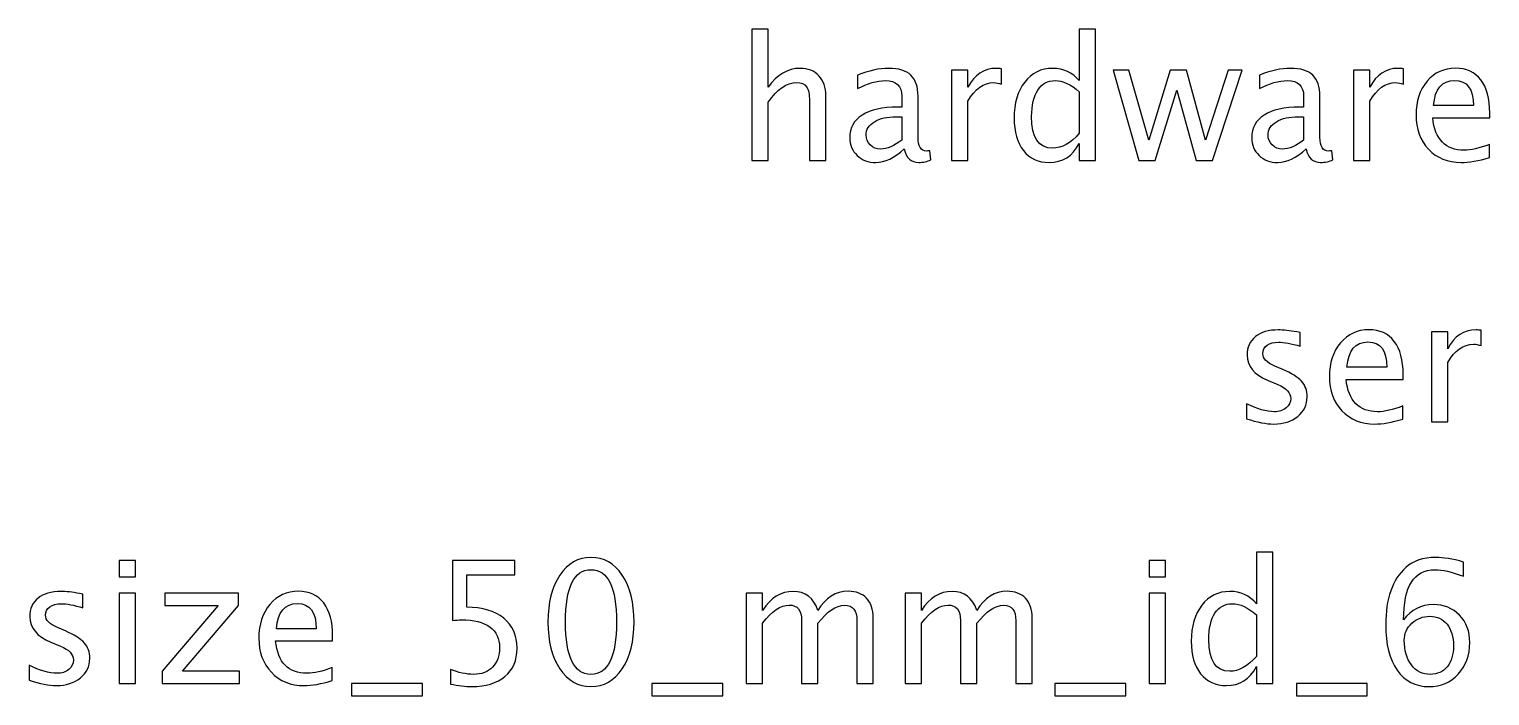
# Model space of a CAD drawing. Header units: centimetres. Extents: x -12.7 to 12.7, y -6.3 to 14.1.
# Drawn here: x -12.72 to -1.83, y 9.18 to 14.15 of the extents above; entities that cross this region are included whole.
import ezdxf

# ---------------------------------------------------------------- set-up
doc = ezdxf.new("R2010")
doc.units = ezdxf.units.CM
doc.header["$MEASUREMENT"] = 0
doc.layers.add('Layer 1', color=7, linetype='Continuous')

msp = doc.modelspace()

# ---------------------------------------------------------------- linework, layer by layer
at = {"layer": 'Layer 1'}
for points, knots in [([(-7.33107, 13.17044), (-7.33107, 13.17044), (-7.33107, 14.14961), (-7.33107, 14.14961), (-7.33107, 14.14961), (-7.33107, 14.14961), (-7.20915, 14.14961), (-7.20915, 14.14961), (-7.20915, 14.14961), (-7.20915, 14.14961), (-7.20915, 13.71633), (-7.20915, 13.71633), (-7.20915, 13.71633), (-7.14459, 13.81052), (-7.06543, 13.85751), (-6.97187, 13.85751), (-6.97187, 13.85751), (-6.91303, 13.85751), (-6.86625, 13.8391), (-6.83175, 13.80205), (-6.83175, 13.80205), (-6.79725, 13.76522), (-6.77989, 13.71548), (-6.77989, 13.65325), (-6.77989, 13.65325), (-6.77989, 13.65325), (-6.77989, 13.17044), (-6.77989, 13.17044), (-6.77989, 13.17044), (-6.77989, 13.17044), (-6.90181, 13.17044), (-6.90181, 13.17044), (-6.90181, 13.17044), (-6.90181, 13.17044), (-6.90181, 13.61346), (-6.90181, 13.61346), (-6.90181, 13.61346), (-6.90181, 13.66341), (-6.90922, 13.69897), (-6.92382, 13.72014), (-6.92382, 13.72014), (-6.93864, 13.74152), (-6.96298, 13.7521), (-6.99706, 13.7521), (-6.99706, 13.7521), (-7.07199, 13.7521), (-7.14269, 13.70321), (-7.20915, 13.60542), (-7.20915, 13.60542), (-7.20915, 13.60542), (-7.20915, 13.17044), (-7.20915, 13.17044), (-7.20915, 13.17044), (-7.20915, 13.17044), (-7.33107, 13.17044), (-7.33107, 13.17044)], [0, 0, 0, 0, 0.06666667, 0.06666667, 0.06666667, 0.06666667, 0.13333333, 0.13333333, 0.13333333, 0.13333333, 0.2, 0.2, 0.2, 0.2, 0.26666667, 0.26666667, 0.26666667, 0.26666667, 0.33333333, 0.33333333, 0.33333333, 0.33333333, 0.4, 0.4, 0.4, 0.4, 0.46666667, 0.46666667, 0.46666667, 0.46666667, 0.53333333, 0.53333333, 0.53333333, 0.53333333, 0.6, 0.6, 0.6, 0.6, 0.66666667, 0.66666667, 0.66666667, 0.66666667, 0.73333333, 0.73333333, 0.73333333, 0.73333333, 0.8, 0.8, 0.8, 0.8, 0.86666667, 0.86666667, 0.86666667, 0.86666667, 1, 1, 1, 1]), ([(-4.88886, 13.17044), (-4.88886, 13.17044), (-4.88886, 13.29681), (-4.88886, 13.29681), (-4.88886, 13.29681), (-4.9386, 13.2024), (-5.01353, 13.1552), (-5.11365, 13.1552), (-5.11365, 13.1552), (-5.19493, 13.1552), (-5.25885, 13.18462), (-5.30542, 13.24368), (-5.30542, 13.24368), (-5.35199, 13.30273), (-5.37527, 13.38338), (-5.37527, 13.48561), (-5.37527, 13.48561), (-5.37527, 13.59737), (-5.34881, 13.68733), (-5.29611, 13.75549), (-5.29611, 13.75549), (-5.24319, 13.82343), (-5.17376, 13.85751), (-5.08761, 13.85751), (-5.08761, 13.85751), (-5.00782, 13.85751), (-4.94135, 13.82703), (-4.88886, 13.76586), (-4.88886, 13.76586), (-4.88886, 13.76586), (-4.88886, 14.14961), (-4.88886, 14.14961), (-4.88886, 14.14961), (-4.88886, 14.14961), (-4.76694, 14.14961), (-4.76694, 14.14961), (-4.76694, 14.14961), (-4.76694, 14.14961), (-4.76694, 13.17044), (-4.76694, 13.17044), (-4.76694, 13.17044), (-4.76694, 13.17044), (-4.88886, 13.17044), (-4.88886, 13.17044)], [0, 0, 0, 0, 0.08333333, 0.08333333, 0.08333333, 0.08333333, 0.16666667, 0.16666667, 0.16666667, 0.16666667, 0.25, 0.25, 0.25, 0.25, 0.33333333, 0.33333333, 0.33333333, 0.33333333, 0.41666667, 0.41666667, 0.41666667, 0.41666667, 0.5, 0.5, 0.5, 0.5, 0.58333333, 0.58333333, 0.58333333, 0.58333333, 0.66666667, 0.66666667, 0.66666667, 0.66666667, 0.75, 0.75, 0.75, 0.75, 0.83333333, 0.83333333, 0.83333333, 0.83333333, 1, 1, 1, 1]), ([(-6.1959, 13.25617), (-6.26913, 13.18886), (-6.33962, 13.1552), (-6.40735, 13.1552), (-6.40735, 13.1552), (-6.46302, 13.1552), (-6.50938, 13.17256), (-6.54599, 13.20748), (-6.54599, 13.20748), (-6.58282, 13.24241), (-6.60124, 13.28643), (-6.60124, 13.33956), (-6.60124, 13.33956), (-6.60124, 13.41301), (-6.57034, 13.46953), (-6.50853, 13.5089), (-6.50853, 13.5089), (-6.44672, 13.54827), (-6.35803, 13.56795), (-6.24246, 13.56795), (-6.24246, 13.56795), (-6.24246, 13.56795), (-6.21389, 13.56795), (-6.21389, 13.56795), (-6.21389, 13.56795), (-6.21389, 13.56795), (-6.21389, 13.64902), (-6.21389, 13.64902), (-6.21389, 13.64902), (-6.21389, 13.72712), (-6.25453, 13.76607), (-6.33602, 13.76607), (-6.33602, 13.76607), (-6.3991, 13.76607), (-6.4681, 13.74617), (-6.54282, 13.70638), (-6.54282, 13.70638), (-6.54282, 13.70638), (-6.54282, 13.80671), (-6.54282, 13.80671), (-6.54282, 13.80671), (-6.46069, 13.84058), (-6.38322, 13.85751), (-6.31062, 13.85751), (-6.31062, 13.85751), (-6.2359, 13.85751), (-6.18066, 13.84058), (-6.14531, 13.8065), (-6.14531, 13.8065), (-6.10975, 13.77242), (-6.09197, 13.71993), (-6.09197, 13.64902), (-6.09197, 13.64902), (-6.09197, 13.64902), (-6.09197, 13.34485), (-6.09197, 13.34485), (-6.09197, 13.34485), (-6.09197, 13.27522), (-6.07059, 13.24029), (-6.02762, 13.24029), (-6.02762, 13.24029), (-6.02233, 13.24029), (-6.0145, 13.24114), (-6.00413, 13.24283), (-6.00413, 13.24283), (-6.00413, 13.24283), (-5.99545, 13.1751), (-5.99545, 13.1751), (-5.99545, 13.1751), (-6.02318, 13.16176), (-6.05366, 13.1552), (-6.0871, 13.1552), (-6.0871, 13.1552), (-6.14404, 13.1552), (-6.18023, 13.18886), (-6.1959, 13.25617)], [0, 0, 0, 0, 0.05, 0.05, 0.05, 0.05, 0.1, 0.1, 0.1, 0.1, 0.15, 0.15, 0.15, 0.15, 0.2, 0.2, 0.2, 0.2, 0.25, 0.25, 0.25, 0.25, 0.3, 0.3, 0.3, 0.3, 0.35, 0.35, 0.35, 0.35, 0.4, 0.4, 0.4, 0.4, 0.45, 0.45, 0.45, 0.45, 0.5, 0.5, 0.5, 0.5, 0.55, 0.55, 0.55, 0.55, 0.6, 0.6, 0.6, 0.6, 0.65, 0.65, 0.65, 0.65, 0.7, 0.7, 0.7, 0.7, 0.75, 0.75, 0.75, 0.75, 0.8, 0.8, 0.8, 0.8, 0.85, 0.85, 0.85, 0.85, 0.9, 0.9, 0.9, 0.9, 1, 1, 1, 1]), ([(-5.84157, 13.17044), (-5.84157, 13.17044), (-5.84157, 13.84354), (-5.84157, 13.84354), (-5.84157, 13.84354), (-5.84157, 13.84354), (-5.71965, 13.84354), (-5.71965, 13.84354), (-5.71965, 13.84354), (-5.71965, 13.84354), (-5.71965, 13.71633), (-5.71965, 13.71633), (-5.71965, 13.71633), (-5.67118, 13.81052), (-5.6009, 13.85751), (-5.50862, 13.85751), (-5.50862, 13.85751), (-5.49613, 13.85751), (-5.48301, 13.85645), (-5.46946, 13.85434), (-5.46946, 13.85434), (-5.46946, 13.85434), (-5.46946, 13.74025), (-5.46946, 13.74025), (-5.46946, 13.74025), (-5.49063, 13.74723), (-5.50925, 13.75083), (-5.52534, 13.75083), (-5.52534, 13.75083), (-5.60281, 13.75083), (-5.66758, 13.70511), (-5.71965, 13.61346), (-5.71965, 13.61346), (-5.71965, 13.61346), (-5.71965, 13.17044), (-5.71965, 13.17044), (-5.71965, 13.17044), (-5.71965, 13.17044), (-5.84157, 13.17044), (-5.84157, 13.17044)], [0, 0, 0, 0, 0.09090909, 0.09090909, 0.09090909, 0.09090909, 0.18181818, 0.18181818, 0.18181818, 0.18181818, 0.27272727, 0.27272727, 0.27272727, 0.27272727, 0.36363636, 0.36363636, 0.36363636, 0.36363636, 0.45454545, 0.45454545, 0.45454545, 0.45454545, 0.54545455, 0.54545455, 0.54545455, 0.54545455, 0.63636364, 0.63636364, 0.63636364, 0.63636364, 0.72727273, 0.72727273, 0.72727273, 0.72727273, 0.81818182, 0.81818182, 0.81818182, 0.81818182, 1, 1, 1, 1]), ([(-4.44394, 13.17044), (-4.44394, 13.17044), (-4.63698, 13.84354), (-4.63698, 13.84354), (-4.63698, 13.84354), (-4.63698, 13.84354), (-4.51802, 13.84354), (-4.51802, 13.84354), (-4.51802, 13.84354), (-4.51802, 13.84354), (-4.37007, 13.32094), (-4.37007, 13.32094), (-4.37007, 13.32094), (-4.37007, 13.32094), (-4.21047, 13.84354), (-4.21047, 13.84354), (-4.21047, 13.84354), (-4.21047, 13.84354), (-4.08855, 13.84354), (-4.08855, 13.84354), (-4.08855, 13.84354), (-4.08855, 13.84354), (-3.94822, 13.32178), (-3.94822, 13.32178), (-3.94822, 13.32178), (-3.94822, 13.32178), (-3.77846, 13.84354), (-3.77846, 13.84354), (-3.77846, 13.84354), (-3.77846, 13.84354), (-3.67432, 13.84354), (-3.67432, 13.84354), (-3.67432, 13.84354), (-3.67432, 13.84354), (-3.89403, 13.17044), (-3.89403, 13.17044), (-3.89403, 13.17044), (-3.89403, 13.17044), (-4.01595, 13.17044), (-4.01595, 13.17044), (-4.01595, 13.17044), (-4.01595, 13.17044), (-4.16031, 13.69537), (-4.16031, 13.69537), (-4.16031, 13.69537), (-4.16031, 13.69537), (-4.32202, 13.17044), (-4.32202, 13.17044), (-4.32202, 13.17044), (-4.32202, 13.17044), (-4.44394, 13.17044), (-4.44394, 13.17044)], [0, 0, 0, 0, 0.07142857, 0.07142857, 0.07142857, 0.07142857, 0.14285714, 0.14285714, 0.14285714, 0.14285714, 0.21428571, 0.21428571, 0.21428571, 0.21428571, 0.28571429, 0.28571429, 0.28571429, 0.28571429, 0.35714286, 0.35714286, 0.35714286, 0.35714286, 0.42857143, 0.42857143, 0.42857143, 0.42857143, 0.5, 0.5, 0.5, 0.5, 0.57142857, 0.57142857, 0.57142857, 0.57142857, 0.64285714, 0.64285714, 0.64285714, 0.64285714, 0.71428571, 0.71428571, 0.71428571, 0.71428571, 0.78571429, 0.78571429, 0.78571429, 0.78571429, 0.85714286, 0.85714286, 0.85714286, 0.85714286, 1, 1, 1, 1]), ([(-3.19722, 13.25617), (-3.27045, 13.18886), (-3.34094, 13.1552), (-3.40867, 13.1552), (-3.40867, 13.1552), (-3.46434, 13.1552), (-3.5107, 13.17256), (-3.54731, 13.20748), (-3.54731, 13.20748), (-3.58414, 13.24241), (-3.60256, 13.28643), (-3.60256, 13.33956), (-3.60256, 13.33956), (-3.60256, 13.41301), (-3.57166, 13.46953), (-3.50985, 13.5089), (-3.50985, 13.5089), (-3.44804, 13.54827), (-3.35935, 13.56795), (-3.24378, 13.56795), (-3.24378, 13.56795), (-3.24378, 13.56795), (-3.21521, 13.56795), (-3.21521, 13.56795), (-3.21521, 13.56795), (-3.21521, 13.56795), (-3.21521, 13.64902), (-3.21521, 13.64902), (-3.21521, 13.64902), (-3.21521, 13.72712), (-3.25585, 13.76607), (-3.33734, 13.76607), (-3.33734, 13.76607), (-3.40042, 13.76607), (-3.46942, 13.74617), (-3.54414, 13.70638), (-3.54414, 13.70638), (-3.54414, 13.70638), (-3.54414, 13.80671), (-3.54414, 13.80671), (-3.54414, 13.80671), (-3.46201, 13.84058), (-3.38454, 13.85751), (-3.31194, 13.85751), (-3.31194, 13.85751), (-3.23722, 13.85751), (-3.18198, 13.84058), (-3.14663, 13.8065), (-3.14663, 13.8065), (-3.11107, 13.77242), (-3.09329, 13.71993), (-3.09329, 13.64902), (-3.09329, 13.64902), (-3.09329, 13.64902), (-3.09329, 13.34485), (-3.09329, 13.34485), (-3.09329, 13.34485), (-3.09329, 13.27522), (-3.07191, 13.24029), (-3.02894, 13.24029), (-3.02894, 13.24029), (-3.02365, 13.24029), (-3.01582, 13.24114), (-3.00545, 13.24283), (-3.00545, 13.24283), (-3.00545, 13.24283), (-2.99677, 13.1751), (-2.99677, 13.1751), (-2.99677, 13.1751), (-3.0245, 13.16176), (-3.05498, 13.1552), (-3.08842, 13.1552), (-3.08842, 13.1552), (-3.14536, 13.1552), (-3.18155, 13.18886), (-3.19722, 13.25617)], [0, 0, 0, 0, 0.05, 0.05, 0.05, 0.05, 0.1, 0.1, 0.1, 0.1, 0.15, 0.15, 0.15, 0.15, 0.2, 0.2, 0.2, 0.2, 0.25, 0.25, 0.25, 0.25, 0.3, 0.3, 0.3, 0.3, 0.35, 0.35, 0.35, 0.35, 0.4, 0.4, 0.4, 0.4, 0.45, 0.45, 0.45, 0.45, 0.5, 0.5, 0.5, 0.5, 0.55, 0.55, 0.55, 0.55, 0.6, 0.6, 0.6, 0.6, 0.65, 0.65, 0.65, 0.65, 0.7, 0.7, 0.7, 0.7, 0.75, 0.75, 0.75, 0.75, 0.8, 0.8, 0.8, 0.8, 0.85, 0.85, 0.85, 0.85, 0.9, 0.9, 0.9, 0.9, 1, 1, 1, 1]), ([(-2.84289, 13.17044), (-2.84289, 13.17044), (-2.84289, 13.84354), (-2.84289, 13.84354), (-2.84289, 13.84354), (-2.84289, 13.84354), (-2.72097, 13.84354), (-2.72097, 13.84354), (-2.72097, 13.84354), (-2.72097, 13.84354), (-2.72097, 13.71633), (-2.72097, 13.71633), (-2.72097, 13.71633), (-2.6725, 13.81052), (-2.60222, 13.85751), (-2.50994, 13.85751), (-2.50994, 13.85751), (-2.49745, 13.85751), (-2.48433, 13.85645), (-2.47078, 13.85434), (-2.47078, 13.85434), (-2.47078, 13.85434), (-2.47078, 13.74025), (-2.47078, 13.74025), (-2.47078, 13.74025), (-2.49195, 13.74723), (-2.51057, 13.75083), (-2.52666, 13.75083), (-2.52666, 13.75083), (-2.60413, 13.75083), (-2.6689, 13.70511), (-2.72097, 13.61346), (-2.72097, 13.61346), (-2.72097, 13.61346), (-2.72097, 13.17044), (-2.72097, 13.17044), (-2.72097, 13.17044), (-2.72097, 13.17044), (-2.84289, 13.17044), (-2.84289, 13.17044)], [0, 0, 0, 0, 0.09090909, 0.09090909, 0.09090909, 0.09090909, 0.18181818, 0.18181818, 0.18181818, 0.18181818, 0.27272727, 0.27272727, 0.27272727, 0.27272727, 0.36363636, 0.36363636, 0.36363636, 0.36363636, 0.45454545, 0.45454545, 0.45454545, 0.45454545, 0.54545455, 0.54545455, 0.54545455, 0.54545455, 0.63636364, 0.63636364, 0.63636364, 0.63636364, 0.72727273, 0.72727273, 0.72727273, 0.72727273, 0.81818182, 0.81818182, 0.81818182, 0.81818182, 1, 1, 1, 1]), ([(-1.82922, 13.19203), (-1.91113, 13.16748), (-1.9812, 13.1552), (-2.03962, 13.1552), (-2.03962, 13.1552), (-2.13931, 13.1552), (-2.22038, 13.18822), (-2.28282, 13.25405), (-2.28282, 13.25405), (-2.34526, 13.31988), (-2.37659, 13.40518), (-2.37659, 13.51017), (-2.37659, 13.51017), (-2.37659, 13.61198), (-2.34907, 13.69559), (-2.29383, 13.76099), (-2.29383, 13.76099), (-2.23858, 13.82618), (-2.16789, 13.85878), (-2.08174, 13.85878), (-2.08174, 13.85878), (-2.00025, 13.85878), (-1.93717, 13.82978), (-1.89272, 13.77179), (-1.89272, 13.77179), (-1.84827, 13.71379), (-1.82604, 13.63166), (-1.82604, 13.52519), (-1.82604, 13.52519), (-1.82604, 13.52519), (-1.82668, 13.48794), (-1.82668, 13.48794), (-1.82668, 13.48794), (-1.82668, 13.48794), (-2.25213, 13.48794), (-2.25213, 13.48794), (-2.25213, 13.48794), (-2.23435, 13.32707), (-2.15582, 13.24664), (-2.01676, 13.24664), (-2.01676, 13.24664), (-1.96574, 13.24664), (-1.9033, 13.26103), (-1.82922, 13.28982), (-1.82922, 13.28982), (-1.82922, 13.28982), (-1.82922, 13.19203), (-1.82922, 13.19203)], [0, 0, 0, 0, 0.07692308, 0.07692308, 0.07692308, 0.07692308, 0.15384615, 0.15384615, 0.15384615, 0.15384615, 0.23076923, 0.23076923, 0.23076923, 0.23076923, 0.30769231, 0.30769231, 0.30769231, 0.30769231, 0.38461538, 0.38461538, 0.38461538, 0.38461538, 0.46153846, 0.46153846, 0.46153846, 0.46153846, 0.53846154, 0.53846154, 0.53846154, 0.53846154, 0.61538462, 0.61538462, 0.61538462, 0.61538462, 0.69230769, 0.69230769, 0.69230769, 0.69230769, 0.76923077, 0.76923077, 0.76923077, 0.76923077, 0.84615385, 0.84615385, 0.84615385, 0.84615385, 1, 1, 1, 1]), ([(-4.88886, 13.68246), (-4.95215, 13.73813), (-5.01205, 13.76607), (-5.06878, 13.76607), (-5.06878, 13.76607), (-5.12466, 13.76607), (-5.16784, 13.74279), (-5.19853, 13.69601), (-5.19853, 13.69601), (-5.22922, 13.64944), (-5.24446, 13.5834), (-5.24446, 13.49789), (-5.24446, 13.49789), (-5.24446, 13.34062), (-5.19239, 13.26188), (-5.08804, 13.26188), (-5.08804, 13.26188), (-5.0203, 13.26188), (-4.95384, 13.29892), (-4.88886, 13.37279), (-4.88886, 13.37279), (-4.88886, 13.37279), (-4.88886, 13.68246), (-4.88886, 13.68246)], [0, 0, 0, 0, 0.14285714, 0.14285714, 0.14285714, 0.14285714, 0.28571429, 0.28571429, 0.28571429, 0.28571429, 0.42857143, 0.42857143, 0.42857143, 0.42857143, 0.57142857, 0.57142857, 0.57142857, 0.57142857, 0.71428571, 0.71428571, 0.71428571, 0.71428571, 1, 1, 1, 1]), ([(-2.24578, 13.57938), (-2.24578, 13.57938), (-1.9486, 13.57938), (-1.9486, 13.57938), (-1.9486, 13.57938), (-1.9486, 13.70469), (-1.99538, 13.76734), (-2.08872, 13.76734), (-2.08872, 13.76734), (-2.1827, 13.76734), (-2.23498, 13.70469), (-2.24578, 13.57938)], [0, 0, 0, 0, 0.25, 0.25, 0.25, 0.25, 0.5, 0.5, 0.5, 0.5, 1, 1, 1, 1]), ([(-6.21389, 13.32263), (-6.21389, 13.32263), (-6.21389, 13.49556), (-6.21389, 13.49556), (-6.21389, 13.49556), (-6.21389, 13.49556), (-6.25305, 13.49683), (-6.25305, 13.49683), (-6.25305, 13.49683), (-6.32078, 13.49683), (-6.37539, 13.48434), (-6.41709, 13.45937), (-6.41709, 13.45937), (-6.45858, 13.43418), (-6.47932, 13.40095), (-6.47932, 13.35946), (-6.47932, 13.35946), (-6.47932, 13.33046), (-6.46895, 13.30591), (-6.44842, 13.2858), (-6.44842, 13.2858), (-6.42767, 13.26569), (-6.40248, 13.25553), (-6.37264, 13.25553), (-6.37264, 13.25553), (-6.32184, 13.25553), (-6.26892, 13.27797), (-6.21389, 13.32263)], [0, 0, 0, 0, 0.125, 0.125, 0.125, 0.125, 0.25, 0.25, 0.25, 0.25, 0.375, 0.375, 0.375, 0.375, 0.5, 0.5, 0.5, 0.5, 0.625, 0.625, 0.625, 0.625, 0.75, 0.75, 0.75, 0.75, 1, 1, 1, 1]), ([(-3.21521, 13.32263), (-3.21521, 13.32263), (-3.21521, 13.49556), (-3.21521, 13.49556), (-3.21521, 13.49556), (-3.21521, 13.49556), (-3.25437, 13.49683), (-3.25437, 13.49683), (-3.25437, 13.49683), (-3.3221, 13.49683), (-3.37671, 13.48434), (-3.41841, 13.45937), (-3.41841, 13.45937), (-3.4599, 13.43418), (-3.48064, 13.40095), (-3.48064, 13.35946), (-3.48064, 13.35946), (-3.48064, 13.33046), (-3.47027, 13.30591), (-3.44974, 13.2858), (-3.44974, 13.2858), (-3.42899, 13.26569), (-3.4038, 13.25553), (-3.37396, 13.25553), (-3.37396, 13.25553), (-3.32316, 13.25553), (-3.27024, 13.27797), (-3.21521, 13.32263)], [0, 0, 0, 0, 0.125, 0.125, 0.125, 0.125, 0.25, 0.25, 0.25, 0.25, 0.375, 0.375, 0.375, 0.375, 0.5, 0.5, 0.5, 0.5, 0.625, 0.625, 0.625, 0.625, 0.75, 0.75, 0.75, 0.75, 1, 1, 1, 1]), ([(-3.64098, 11.243), (-3.64098, 11.243), (-3.64098, 11.35476), (-3.64098, 11.35476), (-3.64098, 11.35476), (-3.56118, 11.31497), (-3.49197, 11.29507), (-3.43291, 11.29507), (-3.43291, 11.29507), (-3.39777, 11.29507), (-3.36856, 11.3046), (-3.34549, 11.32365), (-3.34549, 11.32365), (-3.32242, 11.34248), (-3.31078, 11.36619), (-3.31078, 11.39477), (-3.31078, 11.39477), (-3.31078, 11.43646), (-3.34316, 11.47097), (-3.40793, 11.49827), (-3.40793, 11.49827), (-3.40793, 11.49827), (-3.47927, 11.52854), (-3.47927, 11.52854), (-3.47927, 11.52854), (-3.58446, 11.57214), (-3.63717, 11.63522), (-3.63717, 11.71713), (-3.63717, 11.71713), (-3.63717, 11.77577), (-3.61643, 11.82191), (-3.57494, 11.85556), (-3.57494, 11.85556), (-3.53345, 11.88922), (-3.47651, 11.90594), (-3.40434, 11.90594), (-3.40434, 11.90594), (-3.36687, 11.90594), (-3.3203, 11.90086), (-3.26506, 11.89049), (-3.26506, 11.89049), (-3.26506, 11.89049), (-3.23966, 11.88562), (-3.23966, 11.88562), (-3.23966, 11.88562), (-3.23966, 11.88562), (-3.23966, 11.78402), (-3.23966, 11.78402), (-3.23966, 11.78402), (-3.3076, 11.80434), (-3.36179, 11.8145), (-3.40222, 11.8145), (-3.40222, 11.8145), (-3.43778, 11.8145), (-3.46593, 11.80667), (-3.48731, 11.79122), (-3.48731, 11.79122), (-3.50848, 11.77577), (-3.51906, 11.75502), (-3.51906, 11.72899), (-3.51906, 11.72899), (-3.51906, 11.69237), (-3.48943, 11.66125), (-3.42995, 11.63607), (-3.42995, 11.63607), (-3.42995, 11.63607), (-3.37132, 11.6113), (-3.37132, 11.6113), (-3.37132, 11.6113), (-3.30485, 11.58336), (-3.25786, 11.55373), (-3.23035, 11.52261), (-3.23035, 11.52261), (-3.20262, 11.4915), (-3.18886, 11.45255), (-3.18886, 11.40598), (-3.18886, 11.40598), (-3.18886, 11.34693), (-3.21214, 11.29846), (-3.25892, 11.26057), (-3.25892, 11.26057), (-3.30549, 11.22268), (-3.36518, 11.20363), (-3.43778, 11.20363), (-3.43778, 11.20363), (-3.49366, 11.20363), (-3.56118, 11.21675), (-3.64098, 11.243)], [0, 0, 0, 0, 0.04347826, 0.04347826, 0.04347826, 0.04347826, 0.08695652, 0.08695652, 0.08695652, 0.08695652, 0.13043478, 0.13043478, 0.13043478, 0.13043478, 0.17391304, 0.17391304, 0.17391304, 0.17391304, 0.2173913, 0.2173913, 0.2173913, 0.2173913, 0.26086957, 0.26086957, 0.26086957, 0.26086957, 0.30434783, 0.30434783, 0.30434783, 0.30434783, 0.34782609, 0.34782609, 0.34782609, 0.34782609, 0.39130435, 0.39130435, 0.39130435, 0.39130435, 0.43478261, 0.43478261, 0.43478261, 0.43478261, 0.47826087, 0.47826087, 0.47826087, 0.47826087, 0.52173913, 0.52173913, 0.52173913, 0.52173913, 0.56521739, 0.56521739, 0.56521739, 0.56521739, 0.60869565, 0.60869565, 0.60869565, 0.60869565, 0.65217391, 0.65217391, 0.65217391, 0.65217391, 0.69565217, 0.69565217, 0.69565217, 0.69565217, 0.73913043, 0.73913043, 0.73913043, 0.73913043, 0.7826087, 0.7826087, 0.7826087, 0.7826087, 0.82608696, 0.82608696, 0.82608696, 0.82608696, 0.86956522, 0.86956522, 0.86956522, 0.86956522, 0.91304348, 0.91304348, 0.91304348, 0.91304348, 1, 1, 1, 1]), ([(-2.47533, 11.24046), (-2.55724, 11.21591), (-2.62731, 11.20363), (-2.68573, 11.20363), (-2.68573, 11.20363), (-2.78542, 11.20363), (-2.86649, 11.23665), (-2.92893, 11.30248), (-2.92893, 11.30248), (-2.99137, 11.36831), (-3.0227, 11.45361), (-3.0227, 11.5586), (-3.0227, 11.5586), (-3.0227, 11.66041), (-2.99518, 11.74402), (-2.93994, 11.80942), (-2.93994, 11.80942), (-2.88469, 11.87461), (-2.814, 11.90721), (-2.72785, 11.90721), (-2.72785, 11.90721), (-2.64636, 11.90721), (-2.58328, 11.87821), (-2.53883, 11.82022), (-2.53883, 11.82022), (-2.49438, 11.76222), (-2.47215, 11.68009), (-2.47215, 11.57362), (-2.47215, 11.57362), (-2.47215, 11.57362), (-2.47279, 11.53637), (-2.47279, 11.53637), (-2.47279, 11.53637), (-2.47279, 11.53637), (-2.89824, 11.53637), (-2.89824, 11.53637), (-2.89824, 11.53637), (-2.88046, 11.3755), (-2.80193, 11.29507), (-2.66287, 11.29507), (-2.66287, 11.29507), (-2.61185, 11.29507), (-2.54941, 11.30946), (-2.47533, 11.33825), (-2.47533, 11.33825), (-2.47533, 11.33825), (-2.47533, 11.24046), (-2.47533, 11.24046)], [0, 0, 0, 0, 0.07692308, 0.07692308, 0.07692308, 0.07692308, 0.15384615, 0.15384615, 0.15384615, 0.15384615, 0.23076923, 0.23076923, 0.23076923, 0.23076923, 0.30769231, 0.30769231, 0.30769231, 0.30769231, 0.38461538, 0.38461538, 0.38461538, 0.38461538, 0.46153846, 0.46153846, 0.46153846, 0.46153846, 0.53846154, 0.53846154, 0.53846154, 0.53846154, 0.61538462, 0.61538462, 0.61538462, 0.61538462, 0.69230769, 0.69230769, 0.69230769, 0.69230769, 0.76923077, 0.76923077, 0.76923077, 0.76923077, 0.84615385, 0.84615385, 0.84615385, 0.84615385, 1, 1, 1, 1]), ([(-2.26176, 11.21887), (-2.26176, 11.21887), (-2.26176, 11.89197), (-2.26176, 11.89197), (-2.26176, 11.89197), (-2.26176, 11.89197), (-2.13984, 11.89197), (-2.13984, 11.89197), (-2.13984, 11.89197), (-2.13984, 11.89197), (-2.13984, 11.76476), (-2.13984, 11.76476), (-2.13984, 11.76476), (-2.09137, 11.85895), (-2.02109, 11.90594), (-1.92881, 11.90594), (-1.92881, 11.90594), (-1.91632, 11.90594), (-1.9032, 11.90488), (-1.88965, 11.90277), (-1.88965, 11.90277), (-1.88965, 11.90277), (-1.88965, 11.78868), (-1.88965, 11.78868), (-1.88965, 11.78868), (-1.91082, 11.79566), (-1.92944, 11.79926), (-1.94553, 11.79926), (-1.94553, 11.79926), (-2.023, 11.79926), (-2.08777, 11.75354), (-2.13984, 11.66189), (-2.13984, 11.66189), (-2.13984, 11.66189), (-2.13984, 11.21887), (-2.13984, 11.21887), (-2.13984, 11.21887), (-2.13984, 11.21887), (-2.26176, 11.21887), (-2.26176, 11.21887)], [0, 0, 0, 0, 0.09090909, 0.09090909, 0.09090909, 0.09090909, 0.18181818, 0.18181818, 0.18181818, 0.18181818, 0.27272727, 0.27272727, 0.27272727, 0.27272727, 0.36363636, 0.36363636, 0.36363636, 0.36363636, 0.45454545, 0.45454545, 0.45454545, 0.45454545, 0.54545455, 0.54545455, 0.54545455, 0.54545455, 0.63636364, 0.63636364, 0.63636364, 0.63636364, 0.72727273, 0.72727273, 0.72727273, 0.72727273, 0.81818182, 0.81818182, 0.81818182, 0.81818182, 1, 1, 1, 1]), ([(-2.89189, 11.62781), (-2.89189, 11.62781), (-2.59471, 11.62781), (-2.59471, 11.62781), (-2.59471, 11.62781), (-2.59471, 11.75312), (-2.64149, 11.81577), (-2.73483, 11.81577), (-2.73483, 11.81577), (-2.82881, 11.81577), (-2.88109, 11.75312), (-2.89189, 11.62781)], [0, 0, 0, 0, 0.25, 0.25, 0.25, 0.25, 0.5, 0.5, 0.5, 0.5, 1, 1, 1, 1]), ([(-3.567, 9.2673), (-3.567, 9.2673), (-3.567, 9.39367), (-3.567, 9.39367), (-3.567, 9.39367), (-3.61674, 9.29926), (-3.69167, 9.25206), (-3.79179, 9.25206), (-3.79179, 9.25206), (-3.87307, 9.25206), (-3.93699, 9.28148), (-3.98356, 9.34054), (-3.98356, 9.34054), (-4.03013, 9.39959), (-4.05341, 9.48024), (-4.05341, 9.58247), (-4.05341, 9.58247), (-4.05341, 9.69423), (-4.02695, 9.78419), (-3.97425, 9.85235), (-3.97425, 9.85235), (-3.92133, 9.92029), (-3.8519, 9.95437), (-3.76575, 9.95437), (-3.76575, 9.95437), (-3.68596, 9.95437), (-3.61949, 9.92389), (-3.567, 9.86272), (-3.567, 9.86272), (-3.567, 9.86272), (-3.567, 10.24647), (-3.567, 10.24647), (-3.567, 10.24647), (-3.567, 10.24647), (-3.44508, 10.24647), (-3.44508, 10.24647), (-3.44508, 10.24647), (-3.44508, 10.24647), (-3.44508, 9.2673), (-3.44508, 9.2673), (-3.44508, 9.2673), (-3.44508, 9.2673), (-3.567, 9.2673), (-3.567, 9.2673)], [0, 0, 0, 0, 0.08333333, 0.08333333, 0.08333333, 0.08333333, 0.16666667, 0.16666667, 0.16666667, 0.16666667, 0.25, 0.25, 0.25, 0.25, 0.33333333, 0.33333333, 0.33333333, 0.33333333, 0.41666667, 0.41666667, 0.41666667, 0.41666667, 0.5, 0.5, 0.5, 0.5, 0.58333333, 0.58333333, 0.58333333, 0.58333333, 0.66666667, 0.66666667, 0.66666667, 0.66666667, 0.75, 0.75, 0.75, 0.75, 0.83333333, 0.83333333, 0.83333333, 0.83333333, 1, 1, 1, 1]), ([(-12.05229, 10.06359), (-12.05229, 10.06359), (-12.05229, 10.18551), (-12.05229, 10.18551), (-12.05229, 10.18551), (-12.05229, 10.18551), (-11.93037, 10.18551), (-11.93037, 10.18551), (-11.93037, 10.18551), (-11.93037, 10.18551), (-11.93037, 10.06359), (-11.93037, 10.06359), (-11.93037, 10.06359), (-11.93037, 10.06359), (-12.05229, 10.06359), (-12.05229, 10.06359)], [0, 0, 0, 0, 0.2, 0.2, 0.2, 0.2, 0.4, 0.4, 0.4, 0.4, 0.6, 0.6, 0.6, 0.6, 1, 1, 1, 1]), ([(-9.58172, 9.26349), (-9.58172, 9.26349), (-9.58172, 9.37271), (-9.58172, 9.37271), (-9.58172, 9.37271), (-9.52097, 9.34816), (-9.4634, 9.33588), (-9.40836, 9.33588), (-9.40836, 9.33588), (-9.34825, 9.33588), (-9.30084, 9.35366), (-9.26634, 9.38922), (-9.26634, 9.38922), (-9.23183, 9.42478), (-9.21469, 9.47368), (-9.21469, 9.53591), (-9.21469, 9.53591), (-9.21469, 9.60279), (-9.23903, 9.65402), (-9.28771, 9.68936), (-9.28771, 9.68936), (-9.3364, 9.72471), (-9.40688, 9.74228), (-9.49896, 9.74228), (-9.49896, 9.74228), (-9.52034, 9.74228), (-9.54298, 9.7408), (-9.56648, 9.73784), (-9.56648, 9.73784), (-9.56648, 9.73784), (-9.56648, 10.18551), (-9.56648, 10.18551), (-9.56648, 10.18551), (-9.56648, 10.18551), (-9.10166, 10.18551), (-9.10166, 10.18551), (-9.10166, 10.18551), (-9.10166, 10.18551), (-9.10166, 10.07883), (-9.10166, 10.07883), (-9.10166, 10.07883), (-9.10166, 10.07883), (-9.4598, 10.07883), (-9.4598, 10.07883), (-9.4598, 10.07883), (-9.4598, 10.07883), (-9.4598, 9.83626), (-9.4598, 9.83626), (-9.4598, 9.83626), (-9.34169, 9.83626), (-9.24961, 9.80917), (-9.18336, 9.75498), (-9.18336, 9.75498), (-9.11711, 9.70101), (-9.08388, 9.62608), (-9.08388, 9.53019), (-9.08388, 9.53019), (-9.08388, 9.44087), (-9.11394, 9.37102), (-9.17405, 9.32043), (-9.17405, 9.32043), (-9.23416, 9.26984), (-9.31714, 9.24444), (-9.42297, 9.24444), (-9.42297, 9.24444), (-9.47017, 9.24444), (-9.52309, 9.25079), (-9.58172, 9.26349)], [0, 0, 0, 0, 0.05555556, 0.05555556, 0.05555556, 0.05555556, 0.11111111, 0.11111111, 0.11111111, 0.11111111, 0.16666667, 0.16666667, 0.16666667, 0.16666667, 0.22222222, 0.22222222, 0.22222222, 0.22222222, 0.27777778, 0.27777778, 0.27777778, 0.27777778, 0.33333333, 0.33333333, 0.33333333, 0.33333333, 0.38888889, 0.38888889, 0.38888889, 0.38888889, 0.44444444, 0.44444444, 0.44444444, 0.44444444, 0.5, 0.5, 0.5, 0.5, 0.55555556, 0.55555556, 0.55555556, 0.55555556, 0.61111111, 0.61111111, 0.61111111, 0.61111111, 0.66666667, 0.66666667, 0.66666667, 0.66666667, 0.72222222, 0.72222222, 0.72222222, 0.72222222, 0.77777778, 0.77777778, 0.77777778, 0.77777778, 0.83333333, 0.83333333, 0.83333333, 0.83333333, 0.88888889, 0.88888889, 0.88888889, 0.88888889, 1, 1, 1, 1]), ([(-8.53228, 9.24444), (-8.62859, 9.24444), (-8.70627, 9.28868), (-8.76511, 9.37694), (-8.76511, 9.37694), (-8.82417, 9.46521), (-8.85359, 9.58163), (-8.85359, 9.72641), (-8.85359, 9.72641), (-8.85359, 9.87119), (-8.82417, 9.9876), (-8.76511, 10.07587), (-8.76511, 10.07587), (-8.70627, 10.16413), (-8.62859, 10.20837), (-8.53228, 10.20837), (-8.53228, 10.20837), (-8.43555, 10.20837), (-8.35787, 10.16434), (-8.29902, 10.07629), (-8.29902, 10.07629), (-8.24039, 9.98824), (-8.21097, 9.87161), (-8.21097, 9.72641), (-8.21097, 9.72641), (-8.21097, 9.58163), (-8.24039, 9.46521), (-8.29902, 9.37694), (-8.29902, 9.37694), (-8.35787, 9.28868), (-8.43555, 9.24444), (-8.53228, 9.24444)], [0, 0, 0, 0, 0.11111111, 0.11111111, 0.11111111, 0.11111111, 0.22222222, 0.22222222, 0.22222222, 0.22222222, 0.33333333, 0.33333333, 0.33333333, 0.33333333, 0.44444444, 0.44444444, 0.44444444, 0.44444444, 0.55555556, 0.55555556, 0.55555556, 0.55555556, 0.66666667, 0.66666667, 0.66666667, 0.66666667, 0.77777778, 0.77777778, 0.77777778, 0.77777778, 1, 1, 1, 1]), ([(-4.3671, 10.06359), (-4.3671, 10.06359), (-4.3671, 10.18551), (-4.3671, 10.18551), (-4.3671, 10.18551), (-4.3671, 10.18551), (-4.24518, 10.18551), (-4.24518, 10.18551), (-4.24518, 10.18551), (-4.24518, 10.18551), (-4.24518, 10.06359), (-4.24518, 10.06359), (-4.24518, 10.06359), (-4.24518, 10.06359), (-4.3671, 10.06359), (-4.3671, 10.06359)], [0, 0, 0, 0, 0.2, 0.2, 0.2, 0.2, 0.4, 0.4, 0.4, 0.4, 0.6, 0.6, 0.6, 0.6, 1, 1, 1, 1]), ([(-2.4693, 9.74313), (-2.41088, 9.81869), (-2.33743, 9.85658), (-2.24895, 9.85658), (-2.24895, 9.85658), (-2.16873, 9.85658), (-2.10312, 9.83012), (-2.05189, 9.77699), (-2.05189, 9.77699), (-2.00088, 9.72387), (-1.97527, 9.65571), (-1.97527, 9.57252), (-1.97527, 9.57252), (-1.97527, 9.47706), (-2.00384, 9.39853), (-2.06121, 9.33694), (-2.06121, 9.33694), (-2.11857, 9.27534), (-2.19138, 9.24444), (-2.28007, 9.24444), (-2.28007, 9.24444), (-2.38082, 9.24444), (-2.45999, 9.28529), (-2.51692, 9.36678), (-2.51692, 9.36678), (-2.57407, 9.44849), (-2.60265, 9.56152), (-2.60265, 9.70566), (-2.60265, 9.70566), (-2.60265, 9.89997), (-2.5527, 10.04242), (-2.453, 10.13344), (-2.453, 10.13344), (-2.39881, 10.18339), (-2.32388, 10.20837), (-2.22842, 10.20837), (-2.22842, 10.20837), (-2.17297, 10.20837), (-2.10417, 10.19694), (-2.02226, 10.17408), (-2.02226, 10.17408), (-2.02226, 10.17408), (-2.02226, 10.0674), (-2.02226, 10.0674), (-2.02226, 10.0674), (-2.10883, 10.10042), (-2.17995, 10.11693), (-2.23583, 10.11693), (-2.23583, 10.11693), (-2.39141, 10.11693), (-2.4693, 9.99226), (-2.4693, 9.74313)], [0, 0, 0, 0, 0.07142857, 0.07142857, 0.07142857, 0.07142857, 0.14285714, 0.14285714, 0.14285714, 0.14285714, 0.21428571, 0.21428571, 0.21428571, 0.21428571, 0.28571429, 0.28571429, 0.28571429, 0.28571429, 0.35714286, 0.35714286, 0.35714286, 0.35714286, 0.42857143, 0.42857143, 0.42857143, 0.42857143, 0.5, 0.5, 0.5, 0.5, 0.57142857, 0.57142857, 0.57142857, 0.57142857, 0.64285714, 0.64285714, 0.64285714, 0.64285714, 0.71428571, 0.71428571, 0.71428571, 0.71428571, 0.78571429, 0.78571429, 0.78571429, 0.78571429, 0.85714286, 0.85714286, 0.85714286, 0.85714286, 1, 1, 1, 1]), ([(-8.53249, 9.33588), (-8.40528, 9.33588), (-8.34178, 9.46606), (-8.34178, 9.72641), (-8.34178, 9.72641), (-8.34178, 9.98676), (-8.40528, 10.11693), (-8.53249, 10.11693), (-8.53249, 10.11693), (-8.65928, 10.11693), (-8.72278, 9.98676), (-8.72278, 9.72641), (-8.72278, 9.72641), (-8.72278, 9.46606), (-8.65928, 9.33588), (-8.53249, 9.33588)], [0, 0, 0, 0, 0.2, 0.2, 0.2, 0.2, 0.4, 0.4, 0.4, 0.4, 0.6, 0.6, 0.6, 0.6, 1, 1, 1, 1]), ([(-12.72391, 9.29143), (-12.72391, 9.29143), (-12.72391, 9.40319), (-12.72391, 9.40319), (-12.72391, 9.40319), (-12.64411, 9.3634), (-12.5749, 9.3435), (-12.51584, 9.3435), (-12.51584, 9.3435), (-12.4807, 9.3435), (-12.45149, 9.35303), (-12.42842, 9.37208), (-12.42842, 9.37208), (-12.40535, 9.39091), (-12.39371, 9.41462), (-12.39371, 9.4432), (-12.39371, 9.4432), (-12.39371, 9.48489), (-12.42609, 9.5194), (-12.49086, 9.5467), (-12.49086, 9.5467), (-12.49086, 9.5467), (-12.5622, 9.57697), (-12.5622, 9.57697), (-12.5622, 9.57697), (-12.66739, 9.62057), (-12.7201, 9.68365), (-12.7201, 9.76556), (-12.7201, 9.76556), (-12.7201, 9.8242), (-12.69936, 9.87034), (-12.65787, 9.90399), (-12.65787, 9.90399), (-12.61638, 9.93765), (-12.55944, 9.95437), (-12.48727, 9.95437), (-12.48727, 9.95437), (-12.4498, 9.95437), (-12.40323, 9.94929), (-12.34799, 9.93892), (-12.34799, 9.93892), (-12.34799, 9.93892), (-12.32259, 9.93405), (-12.32259, 9.93405), (-12.32259, 9.93405), (-12.32259, 9.93405), (-12.32259, 9.83245), (-12.32259, 9.83245), (-12.32259, 9.83245), (-12.39053, 9.85277), (-12.44472, 9.86293), (-12.48515, 9.86293), (-12.48515, 9.86293), (-12.52071, 9.86293), (-12.54886, 9.8551), (-12.57024, 9.83965), (-12.57024, 9.83965), (-12.59141, 9.8242), (-12.60199, 9.80345), (-12.60199, 9.77742), (-12.60199, 9.77742), (-12.60199, 9.7408), (-12.57236, 9.70968), (-12.51288, 9.6845), (-12.51288, 9.6845), (-12.51288, 9.6845), (-12.45425, 9.65973), (-12.45425, 9.65973), (-12.45425, 9.65973), (-12.38778, 9.63179), (-12.34079, 9.60216), (-12.31328, 9.57104), (-12.31328, 9.57104), (-12.28555, 9.53993), (-12.27179, 9.50098), (-12.27179, 9.45441), (-12.27179, 9.45441), (-12.27179, 9.39536), (-12.29507, 9.34689), (-12.34185, 9.309), (-12.34185, 9.309), (-12.38842, 9.27111), (-12.44811, 9.25206), (-12.52071, 9.25206), (-12.52071, 9.25206), (-12.57659, 9.25206), (-12.64411, 9.26518), (-12.72391, 9.29143)], [0, 0, 0, 0, 0.04347826, 0.04347826, 0.04347826, 0.04347826, 0.08695652, 0.08695652, 0.08695652, 0.08695652, 0.13043478, 0.13043478, 0.13043478, 0.13043478, 0.17391304, 0.17391304, 0.17391304, 0.17391304, 0.2173913, 0.2173913, 0.2173913, 0.2173913, 0.26086957, 0.26086957, 0.26086957, 0.26086957, 0.30434783, 0.30434783, 0.30434783, 0.30434783, 0.34782609, 0.34782609, 0.34782609, 0.34782609, 0.39130435, 0.39130435, 0.39130435, 0.39130435, 0.43478261, 0.43478261, 0.43478261, 0.43478261, 0.47826087, 0.47826087, 0.47826087, 0.47826087, 0.52173913, 0.52173913, 0.52173913, 0.52173913, 0.56521739, 0.56521739, 0.56521739, 0.56521739, 0.60869565, 0.60869565, 0.60869565, 0.60869565, 0.65217391, 0.65217391, 0.65217391, 0.65217391, 0.69565217, 0.69565217, 0.69565217, 0.69565217, 0.73913043, 0.73913043, 0.73913043, 0.73913043, 0.7826087, 0.7826087, 0.7826087, 0.7826087, 0.82608696, 0.82608696, 0.82608696, 0.82608696, 0.86956522, 0.86956522, 0.86956522, 0.86956522, 0.91304348, 0.91304348, 0.91304348, 0.91304348, 1, 1, 1, 1]), ([(-12.05229, 9.2673), (-12.05229, 9.2673), (-12.05229, 9.9404), (-12.05229, 9.9404), (-12.05229, 9.9404), (-12.05229, 9.9404), (-11.93037, 9.9404), (-11.93037, 9.9404), (-11.93037, 9.9404), (-11.93037, 9.9404), (-11.93037, 9.2673), (-11.93037, 9.2673), (-11.93037, 9.2673), (-11.93037, 9.2673), (-12.05229, 9.2673), (-12.05229, 9.2673)], [0, 0, 0, 0, 0.2, 0.2, 0.2, 0.2, 0.4, 0.4, 0.4, 0.4, 0.6, 0.6, 0.6, 0.6, 1, 1, 1, 1]), ([(-11.73098, 9.2673), (-11.73098, 9.2673), (-11.73098, 9.35874), (-11.73098, 9.35874), (-11.73098, 9.35874), (-11.73098, 9.35874), (-11.31336, 9.84896), (-11.31336, 9.84896), (-11.31336, 9.84896), (-11.31336, 9.84896), (-11.71172, 9.84896), (-11.71172, 9.84896), (-11.71172, 9.84896), (-11.71172, 9.84896), (-11.71172, 9.9404), (-11.71172, 9.9404), (-11.71172, 9.9404), (-11.71172, 9.9404), (-11.16329, 9.9404), (-11.16329, 9.9404), (-11.16329, 9.9404), (-11.16329, 9.9404), (-11.16329, 9.84896), (-11.16329, 9.84896), (-11.16329, 9.84896), (-11.16329, 9.84896), (-11.58091, 9.35874), (-11.58091, 9.35874), (-11.58091, 9.35874), (-11.58091, 9.35874), (-11.15567, 9.35874), (-11.15567, 9.35874), (-11.15567, 9.35874), (-11.15567, 9.35874), (-11.15567, 9.2673), (-11.15567, 9.2673), (-11.15567, 9.2673), (-11.15567, 9.2673), (-11.73098, 9.2673), (-11.73098, 9.2673)], [0, 0, 0, 0, 0.09090909, 0.09090909, 0.09090909, 0.09090909, 0.18181818, 0.18181818, 0.18181818, 0.18181818, 0.27272727, 0.27272727, 0.27272727, 0.27272727, 0.36363636, 0.36363636, 0.36363636, 0.36363636, 0.45454545, 0.45454545, 0.45454545, 0.45454545, 0.54545455, 0.54545455, 0.54545455, 0.54545455, 0.63636364, 0.63636364, 0.63636364, 0.63636364, 0.72727273, 0.72727273, 0.72727273, 0.72727273, 0.81818182, 0.81818182, 0.81818182, 0.81818182, 1, 1, 1, 1]), ([(-10.46331, 9.28889), (-10.54522, 9.26434), (-10.61529, 9.25206), (-10.67371, 9.25206), (-10.67371, 9.25206), (-10.7734, 9.25206), (-10.85447, 9.28508), (-10.91691, 9.35091), (-10.91691, 9.35091), (-10.97935, 9.41674), (-11.01068, 9.50204), (-11.01068, 9.60703), (-11.01068, 9.60703), (-11.01068, 9.70884), (-10.98316, 9.79245), (-10.92792, 9.85785), (-10.92792, 9.85785), (-10.87267, 9.92304), (-10.80198, 9.95564), (-10.71583, 9.95564), (-10.71583, 9.95564), (-10.63434, 9.95564), (-10.57126, 9.92664), (-10.52681, 9.86865), (-10.52681, 9.86865), (-10.48236, 9.81065), (-10.46013, 9.72852), (-10.46013, 9.62205), (-10.46013, 9.62205), (-10.46013, 9.62205), (-10.46077, 9.5848), (-10.46077, 9.5848), (-10.46077, 9.5848), (-10.46077, 9.5848), (-10.88622, 9.5848), (-10.88622, 9.5848), (-10.88622, 9.5848), (-10.86844, 9.42393), (-10.78991, 9.3435), (-10.65085, 9.3435), (-10.65085, 9.3435), (-10.59983, 9.3435), (-10.53739, 9.35789), (-10.46331, 9.38668), (-10.46331, 9.38668), (-10.46331, 9.38668), (-10.46331, 9.28889), (-10.46331, 9.28889)], [0, 0, 0, 0, 0.07692308, 0.07692308, 0.07692308, 0.07692308, 0.15384615, 0.15384615, 0.15384615, 0.15384615, 0.23076923, 0.23076923, 0.23076923, 0.23076923, 0.30769231, 0.30769231, 0.30769231, 0.30769231, 0.38461538, 0.38461538, 0.38461538, 0.38461538, 0.46153846, 0.46153846, 0.46153846, 0.46153846, 0.53846154, 0.53846154, 0.53846154, 0.53846154, 0.61538462, 0.61538462, 0.61538462, 0.61538462, 0.69230769, 0.69230769, 0.69230769, 0.69230769, 0.76923077, 0.76923077, 0.76923077, 0.76923077, 0.84615385, 0.84615385, 0.84615385, 0.84615385, 1, 1, 1, 1]), ([(-7.37362, 9.2673), (-7.37362, 9.2673), (-7.37362, 9.9404), (-7.37362, 9.9404), (-7.37362, 9.9404), (-7.37362, 9.9404), (-7.2517, 9.9404), (-7.2517, 9.9404), (-7.2517, 9.9404), (-7.2517, 9.9404), (-7.2517, 9.81319), (-7.2517, 9.81319), (-7.2517, 9.81319), (-7.19222, 9.90738), (-7.11602, 9.95437), (-7.02268, 9.95437), (-7.02268, 9.95437), (-6.93272, 9.95437), (-6.87155, 9.90738), (-6.83895, 9.81319), (-6.83895, 9.81319), (-6.78116, 9.90823), (-6.70581, 9.95564), (-6.61331, 9.95564), (-6.61331, 9.95564), (-6.55426, 9.95564), (-6.50833, 9.93828), (-6.47552, 9.90336), (-6.47552, 9.90336), (-6.44271, 9.86843), (-6.4262, 9.81954), (-6.4262, 9.75667), (-6.4262, 9.75667), (-6.4262, 9.75667), (-6.4262, 9.2673), (-6.4262, 9.2673), (-6.4262, 9.2673), (-6.4262, 9.2673), (-6.54812, 9.2673), (-6.54812, 9.2673), (-6.54812, 9.2673), (-6.54812, 9.2673), (-6.54812, 9.73657), (-6.54812, 9.73657), (-6.54812, 9.73657), (-6.54812, 9.81319), (-6.5786, 9.8515), (-6.63956, 9.8515), (-6.63956, 9.8515), (-6.70285, 9.8515), (-6.76931, 9.80684), (-6.83895, 9.7173), (-6.83895, 9.7173), (-6.83895, 9.7173), (-6.83895, 9.2673), (-6.83895, 9.2673), (-6.83895, 9.2673), (-6.83895, 9.2673), (-6.96087, 9.2673), (-6.96087, 9.2673), (-6.96087, 9.2673), (-6.96087, 9.2673), (-6.96087, 9.73699), (-6.96087, 9.73699), (-6.96087, 9.73699), (-6.96087, 9.81425), (-6.99177, 9.85277), (-7.05379, 9.85277), (-7.05379, 9.85277), (-7.11539, 9.85277), (-7.18143, 9.8079), (-7.2517, 9.71794), (-7.2517, 9.71794), (-7.2517, 9.71794), (-7.2517, 9.2673), (-7.2517, 9.2673), (-7.2517, 9.2673), (-7.2517, 9.2673), (-7.37362, 9.2673), (-7.37362, 9.2673)], [0, 0, 0, 0, 0.04761905, 0.04761905, 0.04761905, 0.04761905, 0.0952381, 0.0952381, 0.0952381, 0.0952381, 0.14285714, 0.14285714, 0.14285714, 0.14285714, 0.19047619, 0.19047619, 0.19047619, 0.19047619, 0.23809524, 0.23809524, 0.23809524, 0.23809524, 0.28571429, 0.28571429, 0.28571429, 0.28571429, 0.33333333, 0.33333333, 0.33333333, 0.33333333, 0.38095238, 0.38095238, 0.38095238, 0.38095238, 0.42857143, 0.42857143, 0.42857143, 0.42857143, 0.47619048, 0.47619048, 0.47619048, 0.47619048, 0.52380952, 0.52380952, 0.52380952, 0.52380952, 0.57142857, 0.57142857, 0.57142857, 0.57142857, 0.61904762, 0.61904762, 0.61904762, 0.61904762, 0.66666667, 0.66666667, 0.66666667, 0.66666667, 0.71428571, 0.71428571, 0.71428571, 0.71428571, 0.76190476, 0.76190476, 0.76190476, 0.76190476, 0.80952381, 0.80952381, 0.80952381, 0.80952381, 0.85714286, 0.85714286, 0.85714286, 0.85714286, 0.9047619, 0.9047619, 0.9047619, 0.9047619, 1, 1, 1, 1]), ([(-6.18786, 9.2673), (-6.18786, 9.2673), (-6.18786, 9.9404), (-6.18786, 9.9404), (-6.18786, 9.9404), (-6.18786, 9.9404), (-6.06594, 9.9404), (-6.06594, 9.9404), (-6.06594, 9.9404), (-6.06594, 9.9404), (-6.06594, 9.81319), (-6.06594, 9.81319), (-6.06594, 9.81319), (-6.00646, 9.90738), (-5.93026, 9.95437), (-5.83692, 9.95437), (-5.83692, 9.95437), (-5.74696, 9.95437), (-5.68579, 9.90738), (-5.65319, 9.81319), (-5.65319, 9.81319), (-5.5954, 9.90823), (-5.52005, 9.95564), (-5.42755, 9.95564), (-5.42755, 9.95564), (-5.3685, 9.95564), (-5.32257, 9.93828), (-5.28976, 9.90336), (-5.28976, 9.90336), (-5.25695, 9.86843), (-5.24044, 9.81954), (-5.24044, 9.75667), (-5.24044, 9.75667), (-5.24044, 9.75667), (-5.24044, 9.2673), (-5.24044, 9.2673), (-5.24044, 9.2673), (-5.24044, 9.2673), (-5.36236, 9.2673), (-5.36236, 9.2673), (-5.36236, 9.2673), (-5.36236, 9.2673), (-5.36236, 9.73657), (-5.36236, 9.73657), (-5.36236, 9.73657), (-5.36236, 9.81319), (-5.39284, 9.8515), (-5.4538, 9.8515), (-5.4538, 9.8515), (-5.51709, 9.8515), (-5.58355, 9.80684), (-5.65319, 9.7173), (-5.65319, 9.7173), (-5.65319, 9.7173), (-5.65319, 9.2673), (-5.65319, 9.2673), (-5.65319, 9.2673), (-5.65319, 9.2673), (-5.77511, 9.2673), (-5.77511, 9.2673), (-5.77511, 9.2673), (-5.77511, 9.2673), (-5.77511, 9.73699), (-5.77511, 9.73699), (-5.77511, 9.73699), (-5.77511, 9.81425), (-5.80601, 9.85277), (-5.86803, 9.85277), (-5.86803, 9.85277), (-5.92963, 9.85277), (-5.99567, 9.8079), (-6.06594, 9.71794), (-6.06594, 9.71794), (-6.06594, 9.71794), (-6.06594, 9.2673), (-6.06594, 9.2673), (-6.06594, 9.2673), (-6.06594, 9.2673), (-6.18786, 9.2673), (-6.18786, 9.2673)], [0, 0, 0, 0, 0.04761905, 0.04761905, 0.04761905, 0.04761905, 0.0952381, 0.0952381, 0.0952381, 0.0952381, 0.14285714, 0.14285714, 0.14285714, 0.14285714, 0.19047619, 0.19047619, 0.19047619, 0.19047619, 0.23809524, 0.23809524, 0.23809524, 0.23809524, 0.28571429, 0.28571429, 0.28571429, 0.28571429, 0.33333333, 0.33333333, 0.33333333, 0.33333333, 0.38095238, 0.38095238, 0.38095238, 0.38095238, 0.42857143, 0.42857143, 0.42857143, 0.42857143, 0.47619048, 0.47619048, 0.47619048, 0.47619048, 0.52380952, 0.52380952, 0.52380952, 0.52380952, 0.57142857, 0.57142857, 0.57142857, 0.57142857, 0.61904762, 0.61904762, 0.61904762, 0.61904762, 0.66666667, 0.66666667, 0.66666667, 0.66666667, 0.71428571, 0.71428571, 0.71428571, 0.71428571, 0.76190476, 0.76190476, 0.76190476, 0.76190476, 0.80952381, 0.80952381, 0.80952381, 0.80952381, 0.85714286, 0.85714286, 0.85714286, 0.85714286, 0.9047619, 0.9047619, 0.9047619, 0.9047619, 1, 1, 1, 1]), ([(-4.3671, 9.2673), (-4.3671, 9.2673), (-4.3671, 9.9404), (-4.3671, 9.9404), (-4.3671, 9.9404), (-4.3671, 9.9404), (-4.24518, 9.9404), (-4.24518, 9.9404), (-4.24518, 9.9404), (-4.24518, 9.9404), (-4.24518, 9.2673), (-4.24518, 9.2673), (-4.24518, 9.2673), (-4.24518, 9.2673), (-4.3671, 9.2673), (-4.3671, 9.2673)], [0, 0, 0, 0, 0.2, 0.2, 0.2, 0.2, 0.4, 0.4, 0.4, 0.4, 0.6, 0.6, 0.6, 0.6, 1, 1, 1, 1]), ([(-10.87987, 9.67624), (-10.87987, 9.67624), (-10.58269, 9.67624), (-10.58269, 9.67624), (-10.58269, 9.67624), (-10.58269, 9.80155), (-10.62947, 9.8642), (-10.72281, 9.8642), (-10.72281, 9.8642), (-10.81679, 9.8642), (-10.86907, 9.80155), (-10.87987, 9.67624)], [0, 0, 0, 0, 0.25, 0.25, 0.25, 0.25, 0.5, 0.5, 0.5, 0.5, 1, 1, 1, 1]), ([(-3.567, 9.77932), (-3.63029, 9.83499), (-3.69019, 9.86293), (-3.74692, 9.86293), (-3.74692, 9.86293), (-3.8028, 9.86293), (-3.84598, 9.83965), (-3.87667, 9.79287), (-3.87667, 9.79287), (-3.90736, 9.7463), (-3.9226, 9.68026), (-3.9226, 9.59475), (-3.9226, 9.59475), (-3.9226, 9.43748), (-3.87053, 9.35874), (-3.76618, 9.35874), (-3.76618, 9.35874), (-3.69844, 9.35874), (-3.63198, 9.39578), (-3.567, 9.46965), (-3.567, 9.46965), (-3.567, 9.46965), (-3.567, 9.77932), (-3.567, 9.77932)], [0, 0, 0, 0, 0.14285714, 0.14285714, 0.14285714, 0.14285714, 0.28571429, 0.28571429, 0.28571429, 0.28571429, 0.42857143, 0.42857143, 0.42857143, 0.42857143, 0.57142857, 0.57142857, 0.57142857, 0.57142857, 0.71428571, 0.71428571, 0.71428571, 0.71428571, 1, 1, 1, 1]), ([(-2.09719, 9.54839), (-2.09719, 9.61634), (-2.11285, 9.6701), (-2.14439, 9.70968), (-2.14439, 9.70968), (-2.17593, 9.74927), (-2.21911, 9.76895), (-2.27393, 9.76895), (-2.27393, 9.76895), (-2.32621, 9.76895), (-2.37087, 9.75159), (-2.40813, 9.71667), (-2.40813, 9.71667), (-2.44559, 9.68196), (-2.46422, 9.64005), (-2.46422, 9.59115), (-2.46422, 9.59115), (-2.46422, 9.5141), (-2.44644, 9.4523), (-2.41109, 9.40573), (-2.41109, 9.40573), (-2.37553, 9.35916), (-2.32854, 9.33588), (-2.27012, 9.33588), (-2.27012, 9.33588), (-2.21699, 9.33588), (-2.17487, 9.35493), (-2.14376, 9.39303), (-2.14376, 9.39303), (-2.11264, 9.43113), (-2.09719, 9.48299), (-2.09719, 9.54839)], [0, 0, 0, 0, 0.11111111, 0.11111111, 0.11111111, 0.11111111, 0.22222222, 0.22222222, 0.22222222, 0.22222222, 0.33333333, 0.33333333, 0.33333333, 0.33333333, 0.44444444, 0.44444444, 0.44444444, 0.44444444, 0.55555556, 0.55555556, 0.55555556, 0.55555556, 0.66666667, 0.66666667, 0.66666667, 0.66666667, 0.77777778, 0.77777778, 0.77777778, 0.77777778, 1, 1, 1, 1]), ([(-10.31832, 9.17586), (-10.31832, 9.17586), (-10.31832, 9.2673), (-10.31832, 9.2673), (-10.31832, 9.2673), (-10.31832, 9.2673), (-9.79, 9.2673), (-9.79, 9.2673), (-9.79, 9.2673), (-9.79, 9.2673), (-9.79, 9.17586), (-9.79, 9.17586), (-9.79, 9.17586), (-9.79, 9.17586), (-10.31832, 9.17586), (-10.31832, 9.17586)], [0, 0, 0, 0, 0.2, 0.2, 0.2, 0.2, 0.4, 0.4, 0.4, 0.4, 0.6, 0.6, 0.6, 0.6, 1, 1, 1, 1]), ([(-8.0772, 9.17586), (-8.0772, 9.17586), (-8.0772, 9.2673), (-8.0772, 9.2673), (-8.0772, 9.2673), (-8.0772, 9.2673), (-7.54888, 9.2673), (-7.54888, 9.2673), (-7.54888, 9.2673), (-7.54888, 9.2673), (-7.54888, 9.17586), (-7.54888, 9.17586), (-7.54888, 9.17586), (-7.54888, 9.17586), (-8.0772, 9.17586), (-8.0772, 9.17586)], [0, 0, 0, 0, 0.2, 0.2, 0.2, 0.2, 0.4, 0.4, 0.4, 0.4, 0.6, 0.6, 0.6, 0.6, 1, 1, 1, 1]), ([(-5.07068, 9.17586), (-5.07068, 9.17586), (-5.07068, 9.2673), (-5.07068, 9.2673), (-5.07068, 9.2673), (-5.07068, 9.2673), (-4.54236, 9.2673), (-4.54236, 9.2673), (-4.54236, 9.2673), (-4.54236, 9.2673), (-4.54236, 9.17586), (-4.54236, 9.17586), (-4.54236, 9.17586), (-4.54236, 9.17586), (-5.07068, 9.17586), (-5.07068, 9.17586)], [0, 0, 0, 0, 0.2, 0.2, 0.2, 0.2, 0.4, 0.4, 0.4, 0.4, 0.6, 0.6, 0.6, 0.6, 1, 1, 1, 1]), ([(-3.2694, 9.17586), (-3.2694, 9.17586), (-3.2694, 9.2673), (-3.2694, 9.2673), (-3.2694, 9.2673), (-3.2694, 9.2673), (-2.74108, 9.2673), (-2.74108, 9.2673), (-2.74108, 9.2673), (-2.74108, 9.2673), (-2.74108, 9.17586), (-2.74108, 9.17586), (-2.74108, 9.17586), (-2.74108, 9.17586), (-3.2694, 9.17586), (-3.2694, 9.17586)], [0, 0, 0, 0, 0.2, 0.2, 0.2, 0.2, 0.4, 0.4, 0.4, 0.4, 0.6, 0.6, 0.6, 0.6, 1, 1, 1, 1])]:
    msp.add_open_spline(points, degree=3, knots=knots, dxfattribs=at)

doc.saveas('drawing.dxf')
